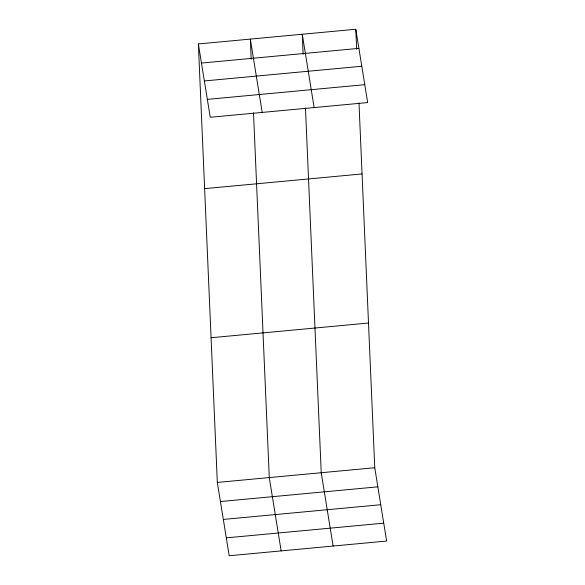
<?xml version="1.0" encoding="UTF-8"?>
<svg xmlns="http://www.w3.org/2000/svg" width="585" height="585" viewBox="0 0 585 585"><rect width="100%" height="100%" fill="white"/><g stroke="black" fill="none" stroke-linecap="round" stroke-linejoin="round"><path stroke-width="0.88" d="M198.366 43.948L355.797 29.25L367.673 102.572L210.242 117.271L198.366 43.948L217.327 482.428L229.203 555.75L386.634 541.052L374.758 467.729L358.985 102.967M201.459 63.063L358.897 48.358M204.355 80.949L361.793 66.251M207.346 99.384L364.777 84.679M204.626 188.648L362.056 173.95M211.068 337.735L368.499 323.03M217.327 482.428L374.758 467.729M220.421 501.542L377.851 486.837M223.316 519.429L380.755 504.731M226.307 537.864L383.738 523.158M314.145 107.567L302.269 34.252L303.14 54.266M333.106 546.046L321.231 472.724L305.458 107.962M262.197 112.422L250.321 39.1L251.184 59.122M281.151 550.902L269.275 477.579L253.502 112.817M355.797 29.25L356.667 49.272"/></g></svg>
